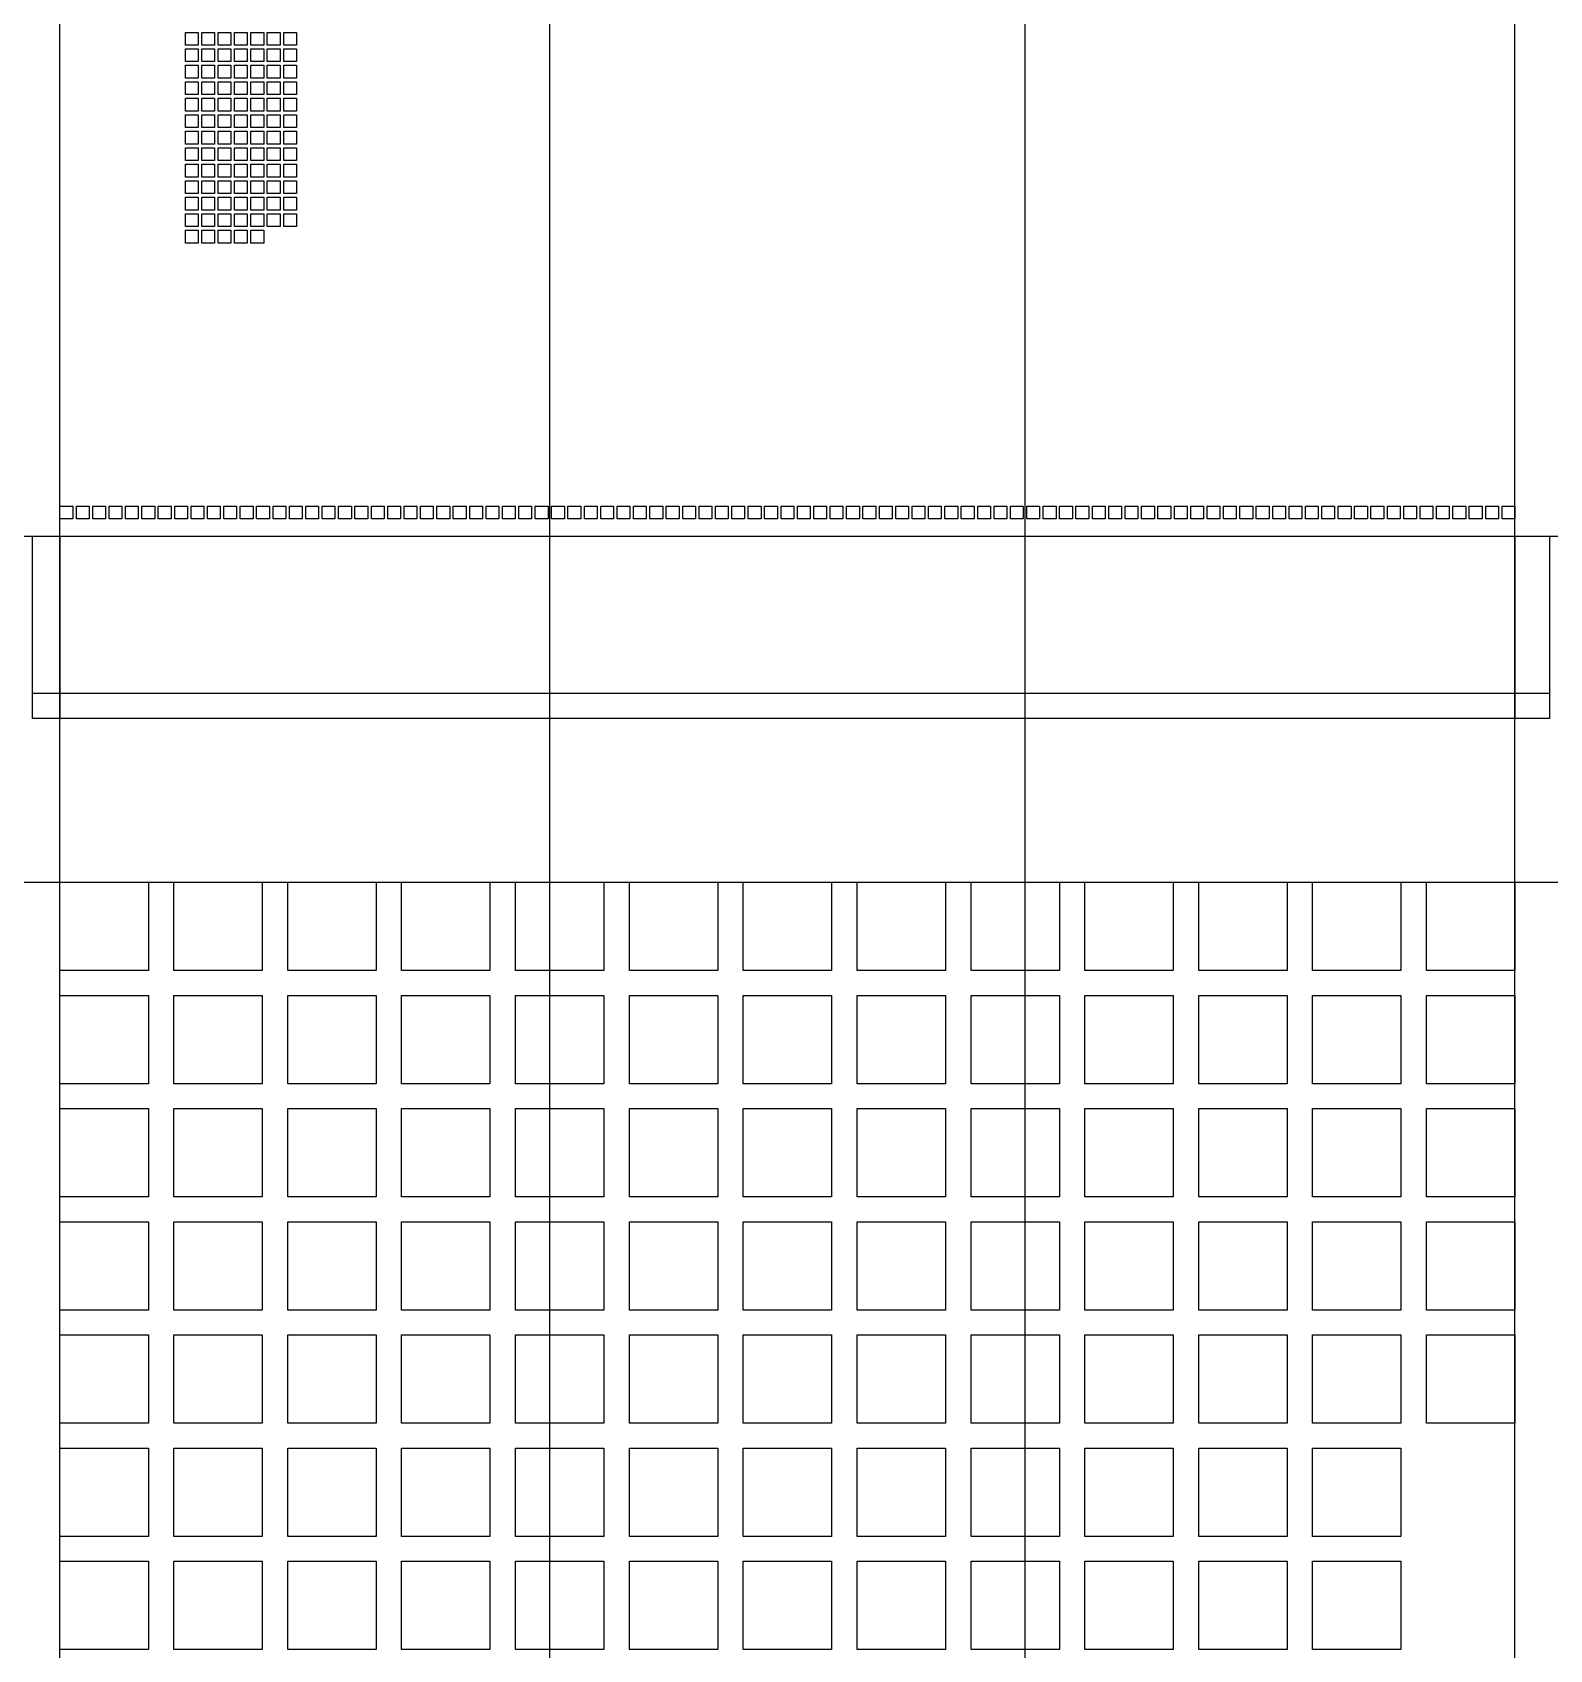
# Model space of a CAD drawing. Header units: millimetres. Extents: x 144 to 773, y -230 to 442.
import ezdxf

# ---------------------------------------------------------------- set-up
doc = ezdxf.new("R2010")
doc.units = ezdxf.units.MM
doc.layers.add('x-lines', color=249, linetype='Continuous')

msp = doc.modelspace()

# ---------------------------------------------------------------- linework, layer by layer
for points in [[(207.11, 441.73), (212.42, 441.73), (212.42, 436.42), (207.11, 436.42)], [(213.91, 441.73), (219.22, 441.73), (219.22, 436.42), (213.91, 436.42)], [(220.71, 441.73), (226.02, 441.73), (226.02, 436.42), (220.71, 436.42)], [(227.51, 441.73), (232.82, 441.73), (232.82, 436.42), (227.51, 436.42)], [(234.32, 441.73), (239.63, 441.73), (239.63, 436.42), (234.32, 436.42)], [(241.12, 441.73), (246.43, 441.73), (246.43, 436.42), (241.12, 436.42)], [(247.92, 441.73), (253.23, 441.73), (253.23, 436.42), (247.92, 436.42)], [(207.11, 434.89), (212.42, 434.89), (212.42, 429.58), (207.11, 429.58)], [(213.91, 434.89), (219.22, 434.89), (219.22, 429.58), (213.91, 429.58)], [(220.71, 434.89), (226.02, 434.89), (226.02, 429.58), (220.71, 429.58)], [(227.51, 434.89), (232.82, 434.89), (232.82, 429.58), (227.51, 429.58)], [(234.32, 434.89), (239.63, 434.89), (239.63, 429.58), (234.32, 429.58)], [(241.12, 434.89), (246.43, 434.89), (246.43, 429.58), (241.12, 429.58)], [(241.12, 434.89), (246.43, 434.89), (246.43, 429.58), (241.12, 429.58)], [(247.92, 434.89), (253.23, 434.89), (253.23, 429.58), (247.92, 429.58)], [(207.11, 428.05), (212.42, 428.05), (212.42, 422.73), (207.11, 422.73)], [(213.91, 428.05), (219.22, 428.05), (219.22, 422.73), (213.91, 422.73)], [(220.71, 428.05), (226.02, 428.05), (226.02, 422.73), (220.71, 422.73)], [(227.51, 428.05), (232.82, 428.05), (232.82, 422.73), (227.51, 422.73)], [(234.32, 428.05), (239.63, 428.05), (239.63, 422.73), (234.32, 422.73)], [(241.12, 428.05), (246.43, 428.05), (246.43, 422.73), (241.12, 422.73)], [(247.92, 428.05), (253.23, 428.05), (253.23, 422.73), (247.92, 422.73)], [(207.11, 421.2), (212.42, 421.2), (212.42, 415.89), (207.11, 415.89)], [(213.91, 421.2), (219.22, 421.2), (219.22, 415.89), (213.91, 415.89)], [(220.71, 421.2), (226.02, 421.2), (226.02, 415.89), (220.71, 415.89)], [(227.51, 421.2), (232.82, 421.2), (232.82, 415.89), (227.51, 415.89)], [(234.32, 421.2), (239.63, 421.2), (239.63, 415.89), (234.32, 415.89)], [(241.12, 421.2), (246.43, 421.2), (246.43, 415.89), (241.12, 415.89)], [(247.92, 421.2), (253.23, 421.2), (253.23, 415.89), (247.92, 415.89)], [(207.11, 414.36), (212.42, 414.36), (212.42, 409.05), (207.11, 409.05)], [(213.91, 414.36), (219.22, 414.36), (219.22, 409.05), (213.91, 409.05)], [(227.51, 386.98), (232.82, 386.98), (232.82, 381.67), (227.51, 381.67)], [(227.51, 386.98), (232.82, 386.98), (232.82, 381.67), (227.51, 381.67)], [(234.32, 386.98), (239.63, 386.98), (239.63, 381.67), (234.32, 381.67)], [(241.12, 386.98), (246.43, 386.98), (246.43, 381.67), (241.12, 381.67)], [(247.92, 386.98), (253.23, 386.98), (253.23, 381.67), (247.92, 381.67)], [(207.11, 380.14), (212.42, 380.14), (212.42, 374.83), (207.11, 374.83)], [(213.91, 380.14), (219.22, 380.14), (219.22, 374.83), (213.91, 374.83)], [(220.71, 380.14), (226.02, 380.14), (226.02, 374.83), (220.71, 374.83)], [(227.51, 380.14), (232.82, 380.14), (232.82, 374.83), (227.51, 374.83)], [(234.32, 380.14), (239.63, 380.14), (239.63, 374.83), (234.32, 374.83)], [(241.12, 380.14), (246.43, 380.14), (246.43, 374.83), (241.12, 374.83)], [(247.92, 380.14), (253.23, 380.14), (253.23, 374.83), (247.92, 374.83)], [(207.11, 373.29), (212.42, 373.29), (212.42, 367.98), (207.11, 367.98)], [(213.91, 373.29), (219.22, 373.29), (219.22, 367.98), (213.91, 367.98)], [(213.91, 373.29), (219.22, 373.29), (219.22, 367.98), (213.91, 367.98)], [(220.71, 373.29), (226.02, 373.29), (226.02, 367.98), (220.71, 367.98)], [(227.51, 373.29), (232.82, 373.29), (232.82, 367.98), (227.51, 367.98)], [(234.32, 373.29), (239.63, 373.29), (239.63, 367.98), (234.32, 367.98)], [(241.12, 373.29), (246.43, 373.29), (246.43, 367.98), (241.12, 367.98)], [(247.92, 373.29), (253.23, 373.29), (253.23, 367.98), (247.92, 367.98)], [(207.11, 366.45), (212.42, 366.45), (212.42, 361.14), (207.11, 361.14)], [(213.91, 366.45), (219.22, 366.45), (219.22, 361.14), (213.91, 361.14)], [(220.71, 366.45), (226.02, 366.45), (226.02, 361.14), (220.71, 361.14)], [(227.51, 366.45), (232.82, 366.45), (232.82, 361.14), (227.51, 361.14)], [(234.32, 366.45), (239.63, 366.45), (239.63, 361.14), (234.32, 361.14)], [(241.12, 366.45), (246.43, 366.45), (246.43, 361.14), (241.12, 361.14)], [(247.92, 366.45), (253.23, 366.45), (253.23, 361.14), (247.92, 361.14)], [(207.11, 359.6), (212.42, 359.6), (212.42, 354.29), (207.11, 354.29)], [(213.91, 359.6), (219.22, 359.6), (219.22, 354.29), (213.91, 354.29)], [(220.71, 359.6), (226.02, 359.6), (226.02, 354.29), (220.71, 354.29)], [(227.51, 359.6), (232.82, 359.6), (232.82, 354.29), (227.51, 354.29)], [(234.32, 359.6), (239.63, 359.6), (239.63, 354.29), (234.32, 354.29)], [(155.06, 245.11), (160.37, 245.11), (160.37, 239.8), (155.06, 239.8)], [(161.86, 245.11), (167.17, 245.11), (167.17, 239.8), (161.86, 239.8)], [(168.66, 245.11), (173.97, 245.11), (173.97, 239.8), (168.66, 239.8)], [(175.47, 245.11), (180.78, 245.11), (180.78, 239.8), (175.47, 239.8)], [(182.27, 245.11), (187.58, 245.11), (187.58, 239.8), (182.27, 239.8)], [(189.07, 245.11), (194.38, 245.11), (194.38, 239.8), (189.07, 239.8)], [(195.87, 245.11), (201.19, 245.11), (201.19, 239.8), (195.87, 239.8)], [(202.68, 245.11), (207.99, 245.11), (207.99, 239.8), (202.68, 239.8)], [(209.48, 245.11), (214.79, 245.11), (214.79, 239.8), (209.48, 239.8)], [(216.28, 245.11), (221.59, 245.11), (221.59, 239.8), (216.28, 239.8)], [(223.09, 245.11), (228.4, 245.11), (228.4, 239.8), (223.09, 239.8)], [(229.89, 245.11), (235.2, 245.11), (235.2, 239.8), (229.89, 239.8)], [(236.69, 245.11), (242, 245.11), (242, 239.8), (236.69, 239.8)], [(236.69, 245.11), (242, 245.11), (242, 239.8), (236.69, 239.8)], [(243.49, 245.11), (248.8, 245.11), (248.8, 239.8), (243.49, 239.8)], [(250.3, 245.11), (255.61, 245.11), (255.61, 239.8), (250.3, 239.8)], [(257.1, 245.11), (262.41, 245.11), (262.41, 239.8), (257.1, 239.8)], [(263.9, 245.11), (269.21, 245.11), (269.21, 239.8), (263.9, 239.8)], [(270.7, 245.11), (276.02, 245.11), (276.02, 239.8), (270.7, 239.8)], [(277.51, 245.11), (282.82, 245.11), (282.82, 239.8), (277.51, 239.8)], [(284.31, 245.11), (289.62, 245.11), (289.62, 239.8), (284.31, 239.8)], [(291.11, 245.11), (296.42, 245.11), (296.42, 239.8), (291.11, 239.8)], [(297.91, 245.11), (303.23, 245.11), (303.23, 239.8), (297.91, 239.8)], [(304.72, 245.11), (310.03, 245.11), (310.03, 239.8), (304.72, 239.8)], [(311.52, 245.11), (316.83, 245.11), (316.83, 239.8), (311.52, 239.8)], [(318.32, 245.11), (323.63, 245.11), (323.63, 239.8), (318.32, 239.8)], [(325.13, 245.11), (330.44, 245.11), (330.44, 239.8), (325.13, 239.8)], [(331.93, 245.11), (337.24, 245.11), (337.24, 239.8), (331.93, 239.8)], [(338.73, 245.11), (344.04, 245.11), (344.04, 239.8), (338.73, 239.8)], [(345.53, 245.11), (350.84, 245.11), (350.84, 239.8), (345.53, 239.8)], [(352.34, 245.11), (357.65, 245.11), (357.65, 239.8), (352.34, 239.8)], [(556.42, 245.11), (561.73, 245.11), (561.73, 239.8), (556.42, 239.8)], [(556.42, 245.11), (561.73, 245.11), (561.73, 239.8), (556.42, 239.8)], [(563.22, 245.11), (568.53, 245.11), (568.53, 239.8), (563.22, 239.8)], [(570.02, 245.11), (575.33, 245.11), (575.33, 239.8), (570.02, 239.8)], [(576.82, 245.11), (582.14, 245.11), (582.14, 239.8), (576.82, 239.8)], [(583.63, 245.11), (588.94, 245.11), (588.94, 239.8), (583.63, 239.8)], [(590.43, 245.11), (595.74, 245.11), (595.74, 239.8), (590.43, 239.8)], [(597.23, 245.11), (602.54, 245.11), (602.54, 239.8), (597.23, 239.8)], [(604.04, 245.11), (609.35, 245.11), (609.35, 239.8), (604.04, 239.8)], [(610.84, 245.11), (616.15, 245.11), (616.15, 239.8), (610.84, 239.8)], [(617.64, 245.11), (622.95, 245.11), (622.95, 239.8), (617.64, 239.8)], [(624.44, 245.11), (629.75, 245.11), (629.75, 239.8), (624.44, 239.8)], [(631.25, 245.11), (636.56, 245.11), (636.56, 239.8), (631.25, 239.8)], [(638.05, 245.11), (643.36, 245.11), (643.36, 239.8), (638.05, 239.8)], [(638.05, 245.11), (643.36, 245.11), (643.36, 239.8), (638.05, 239.8)], [(644.85, 245.11), (650.16, 245.11), (650.16, 239.8), (644.85, 239.8)], [(651.65, 245.11), (656.97, 245.11), (656.97, 239.8), (651.65, 239.8)], [(658.46, 245.11), (663.77, 245.11), (663.77, 239.8), (658.46, 239.8)], [(665.26, 245.11), (670.57, 245.11), (670.57, 239.8), (665.26, 239.8)], [(672.06, 245.11), (677.37, 245.11), (677.37, 239.8), (672.06, 239.8)], [(678.86, 245.11), (684.18, 245.11), (684.18, 239.8), (678.86, 239.8)], [(685.67, 245.11), (690.98, 245.11), (690.98, 239.8), (685.67, 239.8)], [(692.47, 245.11), (697.78, 245.11), (697.78, 239.8), (692.47, 239.8)], [(699.27, 245.11), (704.58, 245.11), (704.58, 239.8), (699.27, 239.8)], [(706.08, 245.11), (711.39, 245.11), (711.39, 239.8), (706.08, 239.8)], [(712.88, 245.11), (718.19, 245.11), (718.19, 239.8), (712.88, 239.8)], [(719.68, 245.11), (724.99, 245.11), (724.99, 239.8), (719.68, 239.8)], [(726.48, 245.11), (731.79, 245.11), (731.79, 239.8), (726.48, 239.8)], [(733.29, 245.11), (738.6, 245.11), (738.6, 239.8), (733.29, 239.8)], [(740.09, 245.11), (745.4, 245.11), (745.4, 239.8), (740.09, 239.8)], [(746.89, 245.11), (752.2, 245.11), (752.2, 239.8), (746.89, 239.8)], [(753.69, 245.11), (759.01, 245.11), (759.01, 239.8), (753.69, 239.8)], [(155.06, 52.29), (155.06, 88.97), (191.74, 88.97), (191.74, 52.29)], [(202.33, 52.29), (202.33, 88.97), (239.01, 88.97), (239.01, 52.29)], [(249.6, 52.29), (249.6, 88.97), (286.28, 88.97), (286.28, 52.29)], [(296.87, 52.29), (296.87, 88.97), (333.56, 88.97), (333.56, 52.29)], [(533.24, 52.29), (533.24, 88.97), (569.92, 88.97), (569.92, 52.29)], [(580.51, 52.29), (580.51, 88.97), (617.19, 88.97), (617.19, 52.29)], [(627.78, 52.29), (627.78, 88.97), (664.46, 88.97), (664.46, 52.29)], [(675.05, 52.29), (675.05, 88.97), (711.73, 88.97), (711.73, 52.29)], [(722.32, 52.29), (722.32, 88.97), (759.01, 88.97), (759.01, 52.29)], [(155.06, 5.3), (155.06, 41.99), (191.74, 41.99), (191.74, 5.3)], [(202.33, 5.3), (202.33, 41.99), (239.01, 41.99), (239.01, 5.3)], [(202.33, 5.3), (202.33, 41.99), (239.01, 41.99), (239.01, 5.3)], [(249.6, 5.3), (249.6, 41.99), (286.28, 41.99), (286.28, 5.3)], [(296.87, 5.3), (296.87, 41.99), (333.56, 41.99), (333.56, 5.3)], [(533.24, 5.3), (533.24, 41.99), (569.92, 41.99), (569.92, 5.3)], [(580.51, 5.3), (580.51, 41.99), (617.19, 41.99), (617.19, 5.3)], [(627.78, 5.3), (627.78, 41.99), (664.46, 41.99), (664.46, 5.3)], [(675.05, 5.3), (675.05, 41.99), (711.73, 41.99), (711.73, 5.3)], [(722.32, 5.3), (722.32, 41.99), (759.01, 41.99), (759.01, 5.3)], [(155.06, -41.68), (155.06, -5), (191.74, -5), (191.74, -41.68)], [(202.33, -41.68), (202.33, -5), (239.01, -5), (239.01, -41.68)], [(249.6, -41.68), (249.6, -5), (286.28, -5), (286.28, -41.68)], [(296.87, -41.68), (296.87, -5), (333.56, -5), (333.56, -41.68)], [(533.24, -41.68), (533.24, -5), (569.92, -5), (569.92, -41.68)], [(580.51, -41.68), (580.51, -5), (617.19, -5), (617.19, -41.68)], [(627.78, -41.68), (627.78, -5), (664.46, -5), (664.46, -41.68)], [(675.05, -41.68), (675.05, -5), (711.73, -5), (711.73, -41.68)], [(722.32, -41.68), (722.32, -5), (759.01, -5), (759.01, -41.68)], [(155.06, -88.67), (155.06, -51.98), (191.74, -51.98), (191.74, -88.67)], [(202.33, -88.67), (202.33, -51.98), (239.01, -51.98), (239.01, -88.67)], [(249.6, -88.67), (249.6, -51.98), (286.28, -51.98), (286.28, -88.67)], [(296.87, -88.67), (296.87, -51.98), (333.56, -51.98), (333.56, -88.67)], [(533.24, -88.67), (533.24, -51.98), (569.92, -51.98), (569.92, -88.67)], [(533.24, -88.67), (533.24, -51.98), (569.92, -51.98), (569.92, -88.67)], [(580.51, -88.67), (580.51, -51.98), (617.19, -51.98), (617.19, -88.67)], [(627.78, -88.67), (627.78, -51.98), (664.46, -51.98), (664.46, -88.67)], [(675.05, -88.67), (675.05, -51.98), (711.73, -51.98), (711.73, -88.67)], [(722.32, -88.67), (722.32, -51.98), (759.01, -51.98), (759.01, -88.67)], [(155.06, -135.65), (155.06, -98.97), (191.74, -98.97), (191.74, -135.65)], [(202.33, -135.65), (202.33, -98.97), (239.01, -98.97), (239.01, -135.65)], [(249.6, -135.65), (249.6, -98.97), (286.28, -98.97), (286.28, -135.65)], [(296.87, -135.65), (296.87, -98.97), (333.56, -98.97), (333.56, -135.65)], [(580.51, -135.65), (580.51, -98.97), (617.19, -98.97), (617.19, -135.65)], [(627.78, -135.65), (627.78, -98.97), (664.46, -98.97), (664.46, -135.65)], [(675.05, -135.65), (675.05, -98.97), (711.73, -98.97), (711.73, -135.65)], [(722.32, -135.65), (722.32, -98.97), (759.01, -98.97), (759.01, -135.65)], [(155.06, -182.64), (155.06, -145.95), (191.74, -145.95), (191.74, -182.64)], [(202.33, -182.64), (202.33, -145.95), (239.01, -145.95), (239.01, -182.64)], [(249.6, -182.64), (249.6, -145.95), (286.28, -145.95), (286.28, -182.64)], [(296.87, -182.64), (296.87, -145.95), (333.56, -145.95), (333.56, -182.64)], [(344.15, -182.64), (344.15, -145.95), (380.83, -145.95), (380.83, -182.64)], [(580.51, -182.64), (580.51, -145.95), (617.19, -145.95), (617.19, -182.64)], [(627.78, -182.64), (627.78, -145.95), (664.46, -145.95), (664.46, -182.64)], [(627.78, -182.64), (627.78, -145.95), (664.46, -145.95), (664.46, -182.64)], [(675.05, -182.64), (675.05, -145.95), (711.73, -145.95), (711.73, -182.64)], [(155.06, -229.62), (155.06, -192.94), (191.74, -192.94), (191.74, -229.62)], [(202.33, -229.62), (202.33, -192.94), (239.01, -192.94), (239.01, -229.62)], [(249.6, -229.62), (249.6, -192.94), (286.28, -192.94), (286.28, -229.62)], [(296.87, -229.62), (296.87, -192.94), (333.56, -192.94), (333.56, -229.62)], [(344.15, -229.62), (344.15, -192.94), (380.83, -192.94), (380.83, -229.62)], [(580.51, -229.62), (580.51, -192.94), (617.19, -192.94), (617.19, -229.62)], [(627.78, -229.62), (627.78, -192.94), (664.46, -192.94), (664.46, -229.62)], [(675.05, -229.62), (675.05, -192.94), (711.73, -192.94), (711.73, -229.62)]]:
    msp.add_lwpolyline(points, close=True)
at = {"color": 2}
for points in [[(220.71, 414.36), (226.02, 414.36), (226.02, 409.05), (220.71, 409.05)], [(227.51, 414.36), (232.82, 414.36), (232.82, 409.05), (227.51, 409.05)], [(234.32, 414.36), (239.63, 414.36), (239.63, 409.05), (234.32, 409.05)], [(241.12, 414.36), (246.43, 414.36), (246.43, 409.05), (241.12, 409.05)], [(247.92, 414.36), (253.23, 414.36), (253.23, 409.05), (247.92, 409.05)], [(207.11, 407.51), (212.42, 407.51), (212.42, 402.2), (207.11, 402.2)], [(213.91, 407.51), (219.22, 407.51), (219.22, 402.2), (213.91, 402.2)], [(220.71, 407.51), (226.02, 407.51), (226.02, 402.2), (220.71, 402.2)], [(227.51, 407.51), (232.82, 407.51), (232.82, 402.2), (227.51, 402.2)], [(234.32, 407.51), (239.63, 407.51), (239.63, 402.2), (234.32, 402.2)], [(241.12, 407.51), (246.43, 407.51), (246.43, 402.2), (241.12, 402.2)], [(247.92, 407.51), (253.23, 407.51), (253.23, 402.2), (247.92, 402.2)], [(247.92, 407.51), (253.23, 407.51), (253.23, 402.2), (247.92, 402.2)], [(207.11, 400.67), (212.42, 400.67), (212.42, 395.36), (207.11, 395.36)], [(213.91, 400.67), (219.22, 400.67), (219.22, 395.36), (213.91, 395.36)], [(220.71, 400.67), (226.02, 400.67), (226.02, 395.36), (220.71, 395.36)], [(227.51, 400.67), (232.82, 400.67), (232.82, 395.36), (227.51, 395.36)], [(234.32, 400.67), (239.63, 400.67), (239.63, 395.36), (234.32, 395.36)], [(241.12, 400.67), (246.43, 400.67), (246.43, 395.36), (241.12, 395.36)], [(247.92, 400.67), (253.23, 400.67), (253.23, 395.36), (247.92, 395.36)], [(207.11, 393.82), (212.42, 393.82), (212.42, 388.51), (207.11, 388.51)], [(213.91, 393.82), (219.22, 393.82), (219.22, 388.51), (213.91, 388.51)], [(220.71, 393.82), (226.02, 393.82), (226.02, 388.51), (220.71, 388.51)], [(227.51, 393.82), (232.82, 393.82), (232.82, 388.51), (227.51, 388.51)], [(234.32, 393.82), (239.63, 393.82), (239.63, 388.51), (234.32, 388.51)], [(241.12, 393.82), (246.43, 393.82), (246.43, 388.51), (241.12, 388.51)], [(247.92, 393.82), (253.23, 393.82), (253.23, 388.51), (247.92, 388.51)], [(207.11, 386.98), (212.42, 386.98), (212.42, 381.67), (207.11, 381.67)], [(213.91, 386.98), (219.22, 386.98), (219.22, 381.67), (213.91, 381.67)], [(220.71, 386.98), (226.02, 386.98), (226.02, 381.67), (220.71, 381.67)], [(359.14, 245.11), (364.45, 245.11), (364.45, 239.8), (359.14, 239.8)], [(365.94, 245.11), (371.25, 245.11), (371.25, 239.8), (365.94, 239.8)], [(372.74, 245.11), (378.06, 245.11), (378.06, 239.8), (372.74, 239.8)], [(379.55, 245.11), (384.86, 245.11), (384.86, 239.8), (379.55, 239.8)], [(386.35, 245.11), (391.66, 245.11), (391.66, 239.8), (386.35, 239.8)], [(393.15, 245.11), (398.46, 245.11), (398.46, 239.8), (393.15, 239.8)], [(399.96, 245.11), (405.27, 245.11), (405.27, 239.8), (399.96, 239.8)], [(406.76, 245.11), (412.07, 245.11), (412.07, 239.8), (406.76, 239.8)], [(413.56, 245.11), (418.87, 245.11), (418.87, 239.8), (413.56, 239.8)], [(420.36, 245.11), (425.67, 245.11), (425.67, 239.8), (420.36, 239.8)], [(427.17, 245.11), (432.48, 245.11), (432.48, 239.8), (427.17, 239.8)], [(433.97, 245.11), (439.28, 245.11), (439.28, 239.8), (433.97, 239.8)], [(433.97, 245.11), (439.28, 245.11), (439.28, 239.8), (433.97, 239.8)], [(440.77, 245.11), (446.08, 245.11), (446.08, 239.8), (440.77, 239.8)], [(447.57, 245.11), (452.88, 245.11), (452.88, 239.8), (447.57, 239.8)], [(454.38, 245.11), (459.69, 245.11), (459.69, 239.8), (454.38, 239.8)], [(461.18, 245.11), (466.49, 245.11), (466.49, 239.8), (461.18, 239.8)], [(467.98, 245.11), (473.29, 245.11), (473.29, 239.8), (467.98, 239.8)], [(474.78, 245.11), (480.1, 245.11), (480.1, 239.8), (474.78, 239.8)], [(481.59, 245.11), (486.9, 245.11), (486.9, 239.8), (481.59, 239.8)], [(488.39, 245.11), (493.7, 245.11), (493.7, 239.8), (488.39, 239.8)], [(495.19, 245.11), (500.5, 245.11), (500.5, 239.8), (495.19, 239.8)], [(502, 245.11), (507.31, 245.11), (507.31, 239.8), (502, 239.8)], [(508.8, 245.11), (514.11, 245.11), (514.11, 239.8), (508.8, 239.8)], [(515.6, 245.11), (520.91, 245.11), (520.91, 239.8), (515.6, 239.8)], [(522.4, 245.11), (527.71, 245.11), (527.71, 239.8), (522.4, 239.8)], [(529.21, 245.11), (534.52, 245.11), (534.52, 239.8), (529.21, 239.8)], [(536.01, 245.11), (541.32, 245.11), (541.32, 239.8), (536.01, 239.8)], [(542.81, 245.11), (548.12, 245.11), (548.12, 239.8), (542.81, 239.8)], [(549.61, 245.11), (554.92, 245.11), (554.92, 239.8), (549.61, 239.8)], [(344.15, 52.29), (344.15, 88.97), (380.83, 88.97), (380.83, 52.29)], [(391.42, 52.29), (391.42, 88.97), (428.1, 88.97), (428.1, 52.29)], [(391.42, 52.29), (391.42, 88.97), (428.1, 88.97), (428.1, 52.29)], [(438.69, 52.29), (438.69, 88.97), (475.37, 88.97), (475.37, 52.29)], [(485.96, 52.29), (485.96, 88.97), (522.64, 88.97), (522.64, 52.29)], [(344.15, 5.3), (344.15, 41.99), (380.83, 41.99), (380.83, 5.3)], [(391.42, 5.3), (391.42, 41.99), (428.1, 41.99), (428.1, 5.3)], [(438.69, 5.3), (438.69, 41.99), (475.37, 41.99), (475.37, 5.3)], [(485.96, 5.3), (485.96, 41.99), (522.64, 41.99), (522.64, 5.3)], [(344.15, -41.68), (344.15, -5), (380.83, -5), (380.83, -41.68)], [(391.42, -41.68), (391.42, -5), (428.1, -5), (428.1, -41.68)], [(438.69, -41.68), (438.69, -5), (475.37, -5), (475.37, -41.68)], [(485.96, -41.68), (485.96, -5), (522.64, -5), (522.64, -41.68)], [(344.15, -88.67), (344.15, -51.98), (380.83, -51.98), (380.83, -88.67)], [(391.42, -88.67), (391.42, -51.98), (428.1, -51.98), (428.1, -88.67)], [(438.69, -88.67), (438.69, -51.98), (475.37, -51.98), (475.37, -88.67)], [(485.96, -88.67), (485.96, -51.98), (522.64, -51.98), (522.64, -88.67)], [(344.15, -135.65), (344.15, -98.97), (380.83, -98.97), (380.83, -135.65)], [(391.42, -135.65), (391.42, -98.97), (428.1, -98.97), (428.1, -135.65)], [(438.69, -135.65), (438.69, -98.97), (475.37, -98.97), (475.37, -135.65)], [(485.96, -135.65), (485.96, -98.97), (522.64, -98.97), (522.64, -135.65)], [(533.24, -135.65), (533.24, -98.97), (569.92, -98.97), (569.92, -135.65)], [(391.42, -182.64), (391.42, -145.95), (428.1, -145.95), (428.1, -182.64)], [(438.69, -182.64), (438.69, -145.95), (475.37, -145.95), (475.37, -182.64)], [(485.96, -182.64), (485.96, -145.95), (522.64, -145.95), (522.64, -182.64)], [(533.24, -182.64), (533.24, -145.95), (569.92, -145.95), (569.92, -182.64)], [(391.42, -229.62), (391.42, -192.94), (428.1, -192.94), (428.1, -229.62)], [(438.69, -229.62), (438.69, -192.94), (475.37, -192.94), (475.37, -229.62)], [(485.96, -229.62), (485.96, -192.94), (522.64, -192.94), (522.64, -229.62)], [(533.24, -229.62), (533.24, -192.94), (569.92, -192.94), (569.92, -229.62)]]:
    msp.add_lwpolyline(points, close=True, dxfattribs=at)
at = {"color": 3}
msp.add_lwpolyline([(143.59, 232.59), (773.44, 232.59), (773.44, 156.84), (143.59, 156.84)], close=True, dxfattribs=at)
at = {"layer": 'x-lines'}
for p, q in [((155.06, 232.59), (155.06, 156.84)), ((759.01, 232.59), (759.01, 156.84)), ((773.44, 167.33), (143.59, 167.33))]:
    msp.add_line(p, q, dxfattribs=at)
for p, direction in [((155.06, 275.08), (0, 1)), ((358.39, 260.4), (0, 1)), ((555.78, 260.4), (0, 1)), ((759.01, 275.08), (0, 1)), ((465.16, 232.59), (1, 0)), ((155.06, 88.97), (1, 0))]:
    msp.add_xline(p, direction, dxfattribs=at)

doc.saveas('drawing.dxf')
